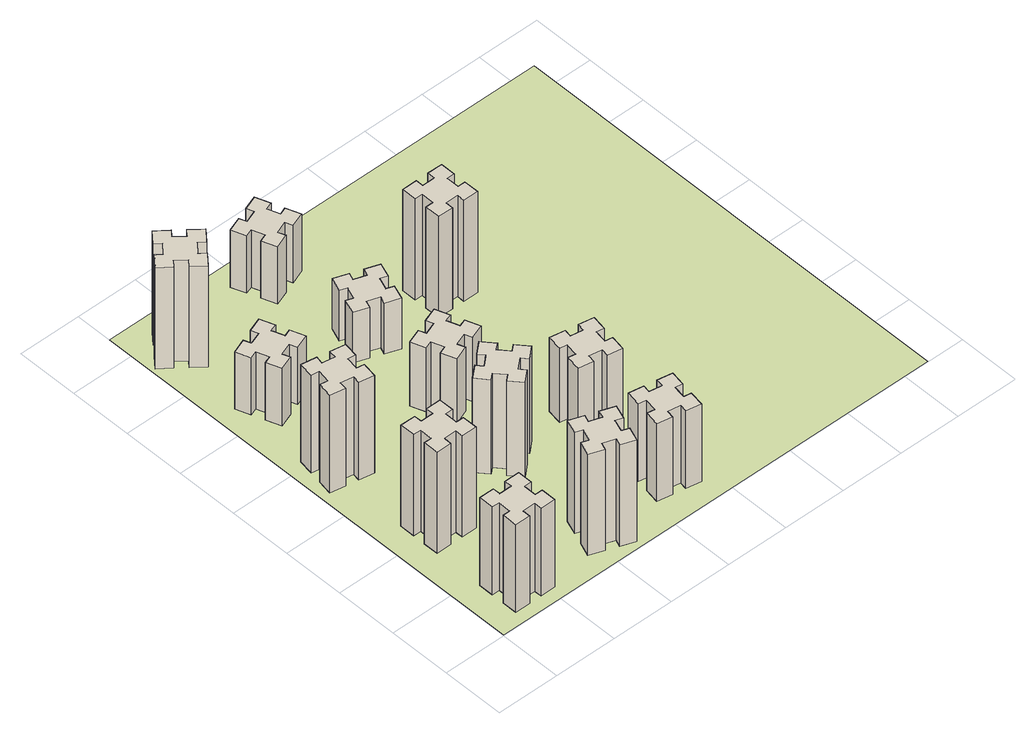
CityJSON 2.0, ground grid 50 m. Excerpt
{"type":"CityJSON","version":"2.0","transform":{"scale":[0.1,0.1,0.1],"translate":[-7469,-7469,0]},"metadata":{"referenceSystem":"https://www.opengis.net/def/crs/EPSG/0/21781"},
"CityObjects":{
"building1":{"type":"Building","attributes":{"class":"1000","function":"1000","usage":"1000","yearOfConstruction":2016,"roofType":"1000","measuredHeight":78,"storeysAboveGround":30,"storeysBelowGround":0},"geometry":[{"type":"Solid","lod":"1","boundaries":[[[[0,1,2,3,4,5,6,7,8,9,10,11,12,13,14,15,16,17,18,19]],[[17,16,20,21]],[[16,15,22,20]],[[15,14,23,22]],[[14,13,24,23]],[[13,12,25,24]],[[12,11,26,25]],[[11,10,27,26]],[[10,9,28,27]],[[9,8,29,28]],[[8,7,30,29]],[[7,6,31,30]],[[6,5,32,31]],[[5,4,33,32]],[[4,3,34,33]],[[3,2,35,34]],[[2,1,36,35]],[[1,0,37,36]],[[0,19,38,37]],[[19,18,39,38]],[[18,17,21,39]],[[24,25,26,27,28,29,30,31,32,33,34,35,36,37,38,39,21,20,22,23]]]]}]},
"building2":{"type":"Building","attributes":{"class":"1000","function":"1000","usage":"1000","yearOfConstruction":2016,"roofType":"1000","measuredHeight":90,"storeysAboveGround":30,"storeysBelowGround":0},"geometry":[{"type":"Solid","lod":"1","boundaries":[[[[40,41,42,43,44,45,46,47,48,49,50,51,52,53,54,55,56,57,58,59]],[[57,56,60,61]],[[56,55,62,60]],[[55,54,63,62]],[[54,53,64,63]],[[53,52,65,64]],[[52,51,66,65]],[[51,50,67,66]],[[50,49,68,67]],[[49,48,69,68]],[[48,47,70,69]],[[47,46,71,70]],[[46,45,72,71]],[[45,44,73,72]],[[44,43,74,73]],[[43,42,75,74]],[[42,41,76,75]],[[41,40,77,76]],[[40,59,78,77]],[[59,58,79,78]],[[58,57,61,79]],[[64,65,66,67,68,69,70,71,72,73,74,75,76,77,78,79,61,60,62,63]]]]}]},
"building3":{"type":"Building","attributes":{"class":"1000","function":"1000","usage":"1000","yearOfConstruction":2016,"roofType":"1000","measuredHeight":87,"storeysAboveGround":30,"storeysBelowGround":0},"geometry":[{"type":"Solid","lod":"1","boundaries":[[[[80,81,82,83,84,85,86,87,88,89,90,91,92,93,94,95,96,97,98,99]],[[97,96,100,101]],[[96,95,102,100]],[[95,94,103,102]],[[94,93,104,103]],[[93,92,105,104]],[[92,91,106,105]],[[91,90,107,106]],[[90,89,108,107]],[[89,88,109,108]],[[88,87,110,109]],[[87,86,111,110]],[[86,85,112,111]],[[85,84,113,112]],[[84,83,114,113]],[[83,82,115,114]],[[82,81,116,115]],[[81,80,117,116]],[[80,99,118,117]],[[99,98,119,118]],[[98,97,101,119]],[[104,105,106,107,108,109,110,111,112,113,114,115,116,117,118,119,101,100,102,103]]]]}]},
"building4":{"type":"Building","attributes":{"class":"1000","function":"1000","usage":"1000","yearOfConstruction":2016,"roofType":"1000","measuredHeight":51,"storeysAboveGround":30,"storeysBelowGround":0},"geometry":[{"type":"Solid","lod":"1","boundaries":[[[[120,121,122,123,124,125,126,127,128,129,130,131,132,133,134,135,136,137,138,139]],[[137,136,140,141]],[[136,135,142,140]],[[135,134,143,142]],[[134,133,144,143]],[[133,132,145,144]],[[132,131,146,145]],[[131,130,147,146]],[[130,129,148,147]],[[129,128,149,148]],[[128,127,150,149]],[[127,126,151,150]],[[126,125,152,151]],[[125,124,153,152]],[[124,123,154,153]],[[123,122,155,154]],[[122,121,156,155]],[[121,120,157,156]],[[120,139,158,157]],[[139,138,159,158]],[[138,137,141,159]],[[144,145,146,147,148,149,150,151,152,153,154,155,156,157,158,159,141,140,142,143]]]]}]},
"building5":{"type":"Building","attributes":{"class":"1000","function":"1000","usage":"1000","yearOfConstruction":2016,"roofType":"1000","measuredHeight":90,"storeysAboveGround":30,"storeysBelowGround":0},"geometry":[{"type":"Solid","lod":"1","boundaries":[[[[160,161,162,163,164,165,166,167,168,169,170,171,172,173,174,175,176,177,178,179]],[[177,176,180,181]],[[176,175,182,180]],[[175,174,183,182]],[[174,173,184,183]],[[173,172,185,184]],[[172,171,186,185]],[[171,170,187,186]],[[170,169,188,187]],[[169,168,189,188]],[[168,167,190,189]],[[167,166,191,190]],[[166,165,192,191]],[[165,164,193,192]],[[164,163,194,193]],[[163,162,195,194]],[[162,161,196,195]],[[161,160,197,196]],[[160,179,198,197]],[[179,178,199,198]],[[178,177,181,199]],[[184,185,186,187,188,189,190,191,192,193,194,195,196,197,198,199,181,180,182,183]]]]}]},
"building6":{"type":"Building","attributes":{"class":"1000","function":"1000","usage":"1000","yearOfConstruction":2016,"roofType":"1000","measuredHeight":90,"storeysAboveGround":30,"storeysBelowGround":0},"geometry":[{"type":"Solid","lod":"1","boundaries":[[[[200,201,202,203,204,205,206,207,208,209,210,211,212,213,214,215,216,217,218,219]],[[217,216,220,221]],[[216,215,222,220]],[[215,214,223,222]],[[214,213,224,223]],[[213,212,225,224]],[[212,211,226,225]],[[211,210,227,226]],[[210,209,228,227]],[[209,208,229,228]],[[208,207,230,229]],[[207,206,231,230]],[[206,205,232,231]],[[205,204,233,232]],[[204,203,234,233]],[[203,202,235,234]],[[202,201,236,235]],[[201,200,237,236]],[[200,219,238,237]],[[219,218,239,238]],[[218,217,221,239]],[[224,225,226,227,228,229,230,231,232,233,234,235,236,237,238,239,221,220,222,223]]]]}]},
"building7":{"type":"Building","attributes":{"class":"1000","function":"1000","usage":"1000","yearOfConstruction":2016,"roofType":"1000","measuredHeight":84,"storeysAboveGround":30,"storeysBelowGround":0},"geometry":[{"type":"Solid","lod":"1","boundaries":[[[[240,241,242,243,244,245,246,247,248,249,250,251,252,253,254,255,256,257,258,259]],[[257,256,260,261]],[[256,255,262,260]],[[255,254,263,262]],[[254,253,264,263]],[[253,252,265,264]],[[252,251,266,265]],[[251,250,267,266]],[[250,249,268,267]],[[249,248,269,268]],[[248,247,270,269]],[[247,246,271,270]],[[246,245,272,271]],[[245,244,273,272]],[[244,243,274,273]],[[243,242,275,274]],[[242,241,276,275]],[[241,240,277,276]],[[240,259,278,277]],[[259,258,279,278]],[[258,257,261,279]],[[264,265,266,267,268,269,270,271,272,273,274,275,276,277,278,279,261,260,262,263]]]]}]},
"building8":{"type":"Building","attributes":{"class":"1000","function":"1000","usage":"1000","yearOfConstruction":2016,"roofType":"1000","measuredHeight":57,"storeysAboveGround":30,"storeysBelowGround":0},"geometry":[{"type":"Solid","lod":"1","boundaries":[[[[280,281,282,283,284,285,286,287,288,289,290,291,292,293,294,295,296,297,298,299]],[[297,296,300,301]],[[296,295,302,300]],[[295,294,303,302]],[[294,293,304,303]],[[293,292,305,304]],[[292,291,306,305]],[[291,290,307,306]],[[290,289,308,307]],[[289,288,309,308]],[[288,287,310,309]],[[287,286,311,310]],[[286,285,312,311]],[[285,284,313,312]],[[284,283,314,313]],[[283,282,315,314]],[[282,281,316,315]],[[281,280,317,316]],[[280,299,318,317]],[[299,298,319,318]],[[298,297,301,319]],[[304,305,306,307,308,309,310,311,312,313,314,315,316,317,318,319,301,300,302,303]]]]}]},
"building9":{"type":"Building","attributes":{"class":"1000","function":"1000","usage":"1000","yearOfConstruction":2016,"roofType":"1000","measuredHeight":69,"storeysAboveGround":30,"storeysBelowGround":0},"geometry":[{"type":"Solid","lod":"1","boundaries":[[[[320,321,322,323,324,325,326,327,328,329,330,331,332,333,334,335,336,337,338,339]],[[337,336,340,341]],[[336,335,342,340]],[[335,334,343,342]],[[334,333,344,343]],[[333,332,345,344]],[[332,331,346,345]],[[331,330,347,346]],[[330,329,348,347]],[[329,328,349,348]],[[328,327,350,349]],[[327,326,351,350]],[[326,325,352,351]],[[325,324,353,352]],[[324,323,354,353]],[[323,322,355,354]],[[322,321,356,355]],[[321,320,357,356]],[[320,339,358,357]],[[339,338,359,358]],[[338,337,341,359]],[[344,345,346,347,348,349,350,351,352,353,354,355,356,357,358,359,341,340,342,343]]]]}]},
"building10":{"type":"Building","attributes":{"class":"1000","function":"1000","usage":"1000","yearOfConstruction":2016,"roofType":"1000","measuredHeight":45,"storeysAboveGround":30,"storeysBelowGround":0},"geometry":[{"type":"Solid","lod":"1","boundaries":[[[[360,361,362,363,364,365,366,367,368,369,370,371,372,373,374,375,376,377,378,379]],[[377,376,380,381]],[[376,375,382,380]],[[375,374,383,382]],[[374,373,384,383]],[[373,372,385,384]],[[372,371,386,385]],[[371,370,387,386]],[[370,369,388,387]],[[369,368,389,388]],[[368,367,390,389]],[[367,366,391,390]],[[366,365,392,391]],[[365,364,393,392]],[[364,363,394,393]],[[363,362,395,394]],[[362,361,396,395]],[[361,360,397,396]],[[360,379,398,397]],[[379,378,399,398]],[[378,377,381,399]],[[384,385,386,387,388,389,390,391,392,393,394,395,396,397,398,399,381,380,382,383]]]]}]},
"building11":{"type":"Building","attributes":{"class":"1000","function":"1000","usage":"1000","yearOfConstruction":2016,"roofType":"1000","measuredHeight":66,"storeysAboveGround":30,"storeysBelowGround":0},"geometry":[{"type":"Solid","lod":"1","boundaries":[[[[400,401,402,403,404,405,406,407,408,409,410,411,412,413,414,415,416,417,418,419]],[[417,416,420,421]],[[416,415,422,420]],[[415,414,423,422]],[[414,413,424,423]],[[413,412,425,424]],[[412,411,426,425]],[[411,410,427,426]],[[410,409,428,427]],[[409,408,429,428]],[[408,407,430,429]],[[407,406,431,430]],[[406,405,432,431]],[[405,404,433,432]],[[404,403,434,433]],[[403,402,435,434]],[[402,401,436,435]],[[401,400,437,436]],[[400,419,438,437]],[[419,418,439,438]],[[418,417,421,439]],[[424,425,426,427,428,429,430,431,432,433,434,435,436,437,438,439,421,420,422,423]]]]}]},
"building12":{"type":"Building","attributes":{"class":"1000","function":"1000","usage":"1000","yearOfConstruction":2016,"roofType":"1000","measuredHeight":51,"storeysAboveGround":30,"storeysBelowGround":0},"geometry":[{"type":"Solid","lod":"1","boundaries":[[[[440,441,442,443,444,445,446,447,448,449,450,451,452,453,454,455,456,457,458,459]],[[457,456,460,461]],[[456,455,462,460]],[[455,454,463,462]],[[454,453,464,463]],[[453,452,465,464]],[[452,451,466,465]],[[451,450,467,466]],[[450,449,468,467]],[[449,448,469,468]],[[448,447,470,469]],[[447,446,471,470]],[[446,445,472,471]],[[445,444,473,472]],[[444,443,474,473]],[[443,442,475,474]],[[442,441,476,475]],[[441,440,477,476]],[[440,459,478,477]],[[459,458,479,478]],[[458,457,461,479]],[[464,465,466,467,468,469,470,471,472,473,474,475,476,477,478,479,461,460,462,463]]]]}]},
"building13":{"type":"Building","attributes":{"class":"1000","function":"1000","usage":"1000","yearOfConstruction":2016,"roofType":"1000","measuredHeight":90,"storeysAboveGround":30,"storeysBelowGround":0},"geometry":[{"type":"Solid","lod":"1","boundaries":[[[[480,481,482,483,484,485,486,487,488,489,490,491,492,493,494,495,496,497,498,499]],[[497,496,500,501]],[[496,495,502,500]],[[495,494,503,502]],[[494,493,504,503]],[[493,492,505,504]],[[492,491,506,505]],[[491,490,507,506]],[[490,489,508,507]],[[489,488,509,508]],[[488,487,510,509]],[[487,486,511,510]],[[486,485,512,511]],[[485,484,513,512]],[[484,483,514,513]],[[483,482,515,514]],[[482,481,516,515]],[[481,480,517,516]],[[480,499,518,517]],[[499,498,519,518]],[[498,497,501,519]],[[504,505,506,507,508,509,510,511,512,513,514,515,516,517,518,519,501,500,502,503]]]]}]},
"landuse1":{"type":"LandUse","attributes":{"name":"plot1","function":"1010"},"geometry":[{"type":"MultiSurface","lod":"1","boundaries":[[[520,521,522,523]]]}]}
},
"vertices":[
[265,325,0],[265,225,0],[205,225,0],[205,105,0],[325,105,0],[325,165,0],[425,165,0],[425,105,0],[545,105,0],[545,225,0],[485,225,0],[485,325,0],[545,325,0],[545,445,0],[425,445,0],[425,385,0],[325,385,0],[325,445,0],[205,445,0],[205,325,0],[325,385,780],[325,445,780],[425,385,780],[425,445,780],[545,445,780],[545,325,780],[485,325,780],[485,225,780],[545,225,780],[545,105,780],[425,105,780],[425,165,780],[325,165,780],[325,105,780],[205,105,780],[205,225,780],[265,225,780],[265,325,780],[205,325,780],[205,445,780],
[265,1065,0],[265,965,0],[205,965,0],[205,845,0],[325,845,0],[325,905,0],[425,905,0],[425,845,0],[545,845,0],[545,965,0],[485,965,0],[485,1065,0],[545,1065,0],[545,1185,0],[425,1185,0],[425,1125,0],[325,1125,0],[325,1185,0],[205,1185,0],[205,1065,0],[325,1125,900],[325,1185,900],[425,1125,900],[425,1185,900],[545,1185,900],[545,1065,900],[485,1065,900],[485,965,900],[545,965,900],[545,845,900],[425,845,900],[425,905,900],[325,905,900],[325,845,900],[205,845,900],[205,965,900],[265,965,900],[265,1065,900],[205,1065,900],[205,1185,900],
[176,1924,0],[158,1825,0],[99,1836,0],[78,1717,0],[197,1697,0],[207,1756,0],[305,1738,0],[295,1679,0],[413,1658,0],[434,1777,0],[375,1787,0],[392,1885,0],[451,1875,0],[472,1993,0],[354,2014,0],[344,1955,0],[245,1972,0],[256,2031,0],[137,2052,0],[117,1934,0],[245,1972,870],[256,2031,870],[344,1955,870],[354,2014,870],[472,1993,870],[451,1875,870],[392,1885,870],[375,1787,870],[434,1777,870],[413,1658,870],[295,1679,870],[305,1738,870],[207,1756,870],[197,1697,870],[78,1717,870],[99,1836,870],[158,1825,870],[176,1924,870],[117,1934,870],[137,2052,870],
[385,2716,0],[291,2682,0],[270,2738,0],[157,2697,0],[199,2584,0],[255,2605,0],[289,2511,0],[233,2490,0],[274,2377,0],[387,2419,0],[366,2475,0],[460,2509,0],[480,2453,0],[593,2494,0],[552,2607,0],[496,2586,0],[462,2680,0],[518,2700,0],[477,2813,0],[364,2772,0],[462,2680,510],[518,2700,510],[496,2586,510],[552,2607,510],[593,2494,510],[480,2453,510],[460,2509,510],[366,2475,510],[387,2419,510],[274,2377,510],[233,2490,510],[289,2511,510],[255,2605,510],[199,2584,510],[157,2697,510],[270,2738,510],[291,2682,510],[385,2716,510],[364,2772,510],[477,2813,510],
[1029,360,0],[995,266,0],[939,287,0],[897,174,0],[1010,133,0],[1031,189,0],[1125,155,0],[1104,99,0],[1217,57,0],[1258,170,0],[1202,191,0],[1236,285,0],[1292,264,0],[1333,377,0],[1220,418,0],[1200,362,0],[1106,396,0],[1127,452,0],[1014,493,0],[973,380,0],[1106,396,900],[1127,452,900],[1200,362,900],[1220,418,900],[1333,377,900],[1292,264,900],[1236,285,900],[1202,191,900],[1258,170,900],[1217,57,900],[1104,99,900],[1125,155,900],[1031,189,900],[1010,133,900],[897,174,900],[939,287,900],[995,266,900],[1029,360,900],[973,380,900],[1014,493,900],
[384,3387,0],[308,3452,0],[346,3498,0],[254,3575,0],[177,3483,0],[223,3444,0],[159,3368,0],[113,3406,0],[36,3314,0],[128,3237,0],[166,3283,0],[243,3219,0],[204,3173,0],[296,3096,0],[373,3188,0],[327,3226,0],[392,3303,0],[438,3264,0],[515,3356,0],[423,3433,0],[392,3303,900],[438,3264,900],[327,3226,900],[373,3188,900],[296,3096,900],[204,3173,900],[243,3219,900],[166,3283,900],[128,3237,900],[36,3314,900],[113,3406,900],[159,3368,900],[223,3444,900],[177,3483,900],[254,3575,900],[346,3498,900],[308,3452,900],[384,3387,900],[423,3433,900],[515,3356,900],
[1083,1332,0],[1006,1267,0],[968,1313,0],[876,1236,0],[953,1144,0],[999,1183,0],[1063,1106,0],[1017,1068,0],[1094,976,0],[1186,1053,0],[1148,1099,0],[1224,1163,0],[1263,1117,0],[1355,1194,0],[1278,1286,0],[1232,1248,0],[1167,1324,0],[1213,1363,0],[1136,1455,0],[1044,1378,0],[1167,1324,840],[1213,1363,840],[1232,1248,840],[1278,1286,840],[1355,1194,840],[1263,1117,840],[1224,1163,840],[1148,1099,840],[1186,1053,840],[1094,976,840],[1017,1068,840],[1063,1106,840],[999,1183,840],[953,1144,840],[876,1236,840],[968,1313,840],[1006,1267,840],[1083,1332,840],[1044,1378,840],[1136,1455,840],
[1336,1846,0],[1302,1940,0],[1358,1960,0],[1317,2073,0],[1204,2032,0],[1225,1976,0],[1131,1942,0],[1110,1998,0],[997,1957,0],[1039,1844,0],[1095,1865,0],[1129,1771,0],[1073,1750,0],[1114,1637,0],[1227,1679,0],[1206,1735,0],[1300,1769,0],[1320,1713,0],[1433,1754,0],[1392,1867,0],[1300,1769,570],[1320,1713,570],[1206,1735,570],[1227,1679,570],[1114,1637,570],[1073,1750,570],[1129,1771,570],[1095,1865,570],[1039,1844,570],[997,1957,570],[1110,1998,570],[1131,1942,570],[1225,1976,570],[1204,2032,570],[1317,2073,570],[1358,1960,570],[1302,1940,570],[1336,1846,570],[1392,1867,570],[1433,1754,570],
[1855,307,0],[1872,405,0],[1931,395,0],[1952,513,0],[1834,534,0],[1824,475,0],[1725,492,0],[1736,551,0],[1617,572,0],[1597,454,0],[1656,444,0],[1638,345,0],[1579,356,0],[1558,237,0],[1677,217,0],[1687,276,0],[1785,258,0],[1775,199,0],[1893,178,0],[1914,297,0],[1785,258,690],[1775,199,690],[1687,276,690],[1677,217,690],[1558,237,690],[1579,356,690],[1638,345,690],[1656,444,690],[1597,454,690],[1617,572,690],[1736,551,690],[1725,492,690],[1824,475,690],[1834,534,690],[1952,513,690],[1931,395,690],[1872,405,690],[1855,307,690],[1914,297,690],[1893,178,690],
[1129,2680,0],[1095,2586,0],[1039,2607,0],[997,2494,0],[1110,2453,0],[1131,2509,0],[1225,2475,0],[1204,2419,0],[1317,2377,0],[1358,2490,0],[1302,2511,0],[1336,2605,0],[1392,2584,0],[1433,2697,0],[1320,2738,0],[1300,2682,0],[1206,2716,0],[1227,2772,0],[1114,2813,0],[1073,2700,0],[1206,2716,450],[1227,2772,450],[1300,2682,450],[1320,2738,450],[1433,2697,450],[1392,2584,450],[1336,2605,450],[1302,2511,450],[1358,2490,450],[1317,2377,450],[1204,2419,450],[1225,2475,450],[1131,2509,450],[1110,2453,450],[997,2494,450],[1039,2607,450],[1095,2586,450],[1129,2680,450],[1073,2700,450],[1114,2813,450],
[1824,1215,0],[1725,1232,0],[1736,1291,0],[1617,1312,0],[1597,1194,0],[1656,1184,0],[1638,1085,0],[1579,1096,0],[1558,977,0],[1677,957,0],[1687,1016,0],[1785,998,0],[1775,939,0],[1893,918,0],[1914,1037,0],[1855,1047,0],[1872,1145,0],[1931,1135,0],[1952,1253,0],[1834,1274,0],[1872,1145,660],[1931,1135,660],[1855,1047,660],[1914,1037,660],[1893,918,660],[1775,939,660],[1785,998,660],[1687,1016,660],[1677,957,660],[1558,977,660],[1579,1096,660],[1638,1085,660],[1656,1184,660],[1597,1194,660],[1617,1312,660],[1736,1291,660],[1725,1232,660],[1824,1215,660],[1834,1274,660],[1952,1253,660],
[1125,3556,0],[1031,3522,0],[1010,3578,0],[897,3537,0],[939,3424,0],[995,3445,0],[1029,3351,0],[973,3330,0],[1014,3217,0],[1127,3259,0],[1106,3315,0],[1200,3349,0],[1220,3293,0],[1333,3334,0],[1292,3447,0],[1236,3426,0],[1202,3520,0],[1258,3540,0],[1217,3653,0],[1104,3612,0],[1202,3520,510],[1258,3540,510],[1236,3426,510],[1292,3447,510],[1333,3334,510],[1220,3293,510],[1200,3349,510],[1106,3315,510],[1127,3259,510],[1014,3217,510],[973,3330,510],[1029,3351,510],[995,3445,510],[939,3424,510],[897,3537,510],[1010,3578,510],[1031,3522,510],[1125,3556,510],[1104,3612,510],[1217,3653,510],
[1905,2705,0],[1805,2705,0],[1805,2765,0],[1685,2765,0],[1685,2645,0],[1745,2645,0],[1745,2545,0],[1685,2545,0],[1685,2425,0],[1805,2425,0],[1805,2485,0],[1905,2485,0],[1905,2425,0],[2025,2425,0],[2025,2545,0],[1965,2545,0],[1965,2645,0],[2025,2645,0],[2025,2765,0],[1905,2765,0],[1965,2645,900],[2025,2645,900],[1965,2545,900],[2025,2545,900],[2025,2425,900],[1905,2425,900],[1905,2485,900],[1805,2485,900],[1805,2425,900],[1685,2425,900],[1685,2545,900],[1745,2545,900],[1745,2645,900],[1685,2645,900],[1685,2765,900],[1805,2765,900],[1805,2705,900],[1905,2705,900],[1905,2765,900],[2025,2765,900],
[5,3705,0],[3705,3705,0],[3705,5,0],[5,5,0]
]}
